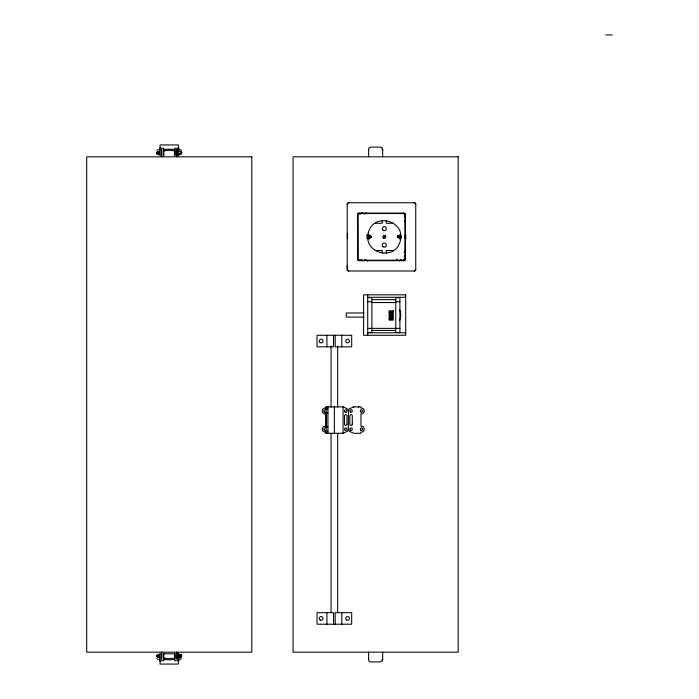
<?xml version="1.0" encoding="UTF-8"?>
<svg xmlns="http://www.w3.org/2000/svg" width="699" height="699" viewBox="0 0 699 699"><rect width="100%" height="100%" fill="white"/><g stroke="black" fill="none" stroke-linecap="round" stroke-linejoin="round"><path stroke-width="1.05" d="M347.228 265.305L347.228 269.333A1.643 1.625 47.3 0 0 348.88 270.985L414.105 270.985A1.643 1.625 -47.3 0 0 415.756 269.333L415.756 204.405A1.643 1.625 47.3 0 0 414.105 202.754L348.88 202.754A1.643 1.625 -47.3 0 0 347.228 204.405L347.228 269.333A1.651 1.651 0 0 0 348.88 270.985M367.325 238.079L367.325 235.668M367.499 238.036L367.298 235.222M370.854 237.573C366.722 238.018 371.536 234.191 370.671 237.625M369.081 237.477L369.081 236.271M369.422 237.468L369.422 236.279M368.058 238.936L369.133 238.936C369.64 237.345 369.64 236.393 369.133 234.812L366.966 234.812M367.691 238.009C370.522 237.302 371.92 238.525 370.418 236.253M370.977 237.625L370.977 236.122L367.499 235.712M397.836 237.625L397.836 236.122M397.853 237.511C398.718 237.791 398.718 235.956 397.853 236.236M399.085 237.468C398.989 234.445 400.475 238.298 398.386 237.477M399.426 237.477L399.426 236.271M400.92 238.018L400.92 235.729M156.952 152.915C156.148 155.117 160.027 154.794 158.673 151.596L158.673 154.077M181.67 655.618L181.128 654.762L179.975 654.814L179.826 657.401C177.861 654.019 182.745 653.862 181.356 656.317M157.511 154.444L157.074 153.981M179.826 657.401L179.975 654.814M357.556 214.724L357.774 213.903A1.643 1.634 -47.2 0 1 359.207 213.073L403.786 213.073A1.643 1.643 40 0 1 404.948 213.562L405.437 214.724L405.437 259.014L404.948 260.185A1.643 1.643 -40 0 1 403.786 260.666L359.207 260.666A1.643 1.634 47.2 0 1 357.774 259.845L357.556 214.724A1.651 1.651 0 0 1 359.207 213.073M358.089 214.75L358.028 258.578L358.508 259.722L359.653 260.194L403.34 260.194L404.485 259.722L404.957 258.578L404.957 215.17L404.485 214.025L403.34 213.553L359.653 213.553L358.089 214.75A1.616 1.616 0 0 1 359.653 213.553M156.995 153.911L156.908 152.967M181.583 656.038L181.644 655.461M398.675 236.655L399.47 236.044L399.47 234.812L400.544 234.812M404.983 236.009L405.787 234.611A3.111 3.111 0 0 0 405.787 239.014L404.983 237.616M156.864 150.32L158.184 149.56M181.635 658.685L180.045 659.332M156.969 152.155L158.734 152.024L157.022 152.067A1.083 1.005 0 0 0 157.057 153.299L158.577 153.448L156.969 153.168M179.617 655.216L179.826 654.919A1.083 0.987 0 0 0 179.547 655.365M181.347 657.051L179.652 656.842M353.711 406.853L349.718 408.679A2.656 2.656 0 0 0 348.39 410.986L348.39 429.142A2.656 2.656 0 0 0 349.718 431.449L353.711 433.275L360.955 433.275L360.955 432.034C365.385 432.83 365.385 425.464 360.955 426.259L360.955 413.869C365.385 414.664 365.385 407.299 360.955 408.094L360.955 406.853L353.711 406.853L353.711 407.473M327.945 431.213L325.647 431.213L325.647 433.275L343.078 433.275L347.062 431.449A2.656 2.656 0 0 0 348.39 429.142M180.045 149.665L181.635 150.32M157.625 655.365C155.475 656.16 158.315 658.388 158.891 656.754C158.009 658.493 155.65 656.046 157.572 655.382M157.458 154.269L158.524 154.182M163.846 149.813L164.387 149.673A9.725 3.853 0 0 1 174.112 149.673L174.645 149.813M163.846 151.001L164.387 150.87A9.725 3.853 0 0 1 174.112 150.87L174.645 151.001M174.645 658.004L174.112 658.135A9.725 3.853 0 0 1 164.387 658.135L163.846 658.004M174.645 659.192L174.112 659.323A9.725 3.853 0 0 1 164.387 659.323L163.846 659.192M367.997 238.009L367.298 238.525M400.51 235.738L397.277 236.201L399.54 236.288M158.184 659.445L156.864 658.685M368.967 237.459L370.496 237.45M605.701 34.95L612.307 34.95M160.071 148.24L163.846 148.24L163.846 155.755M178.428 148.24L174.645 148.24L174.645 155.755M375.162 223.252L382.239 223.252L382.239 220.631M393.441 223.252L386.364 223.252L386.364 220.631M366.966 235.633L367.954 235.633M399.085 236.279L398.386 236.271M366.966 238.114L367.954 238.114M400.544 238.936L399.47 238.936L399.47 237.695L398.753 237.284M375.162 250.495L382.239 250.495L382.239 253.117M393.441 250.495L386.364 250.495L386.364 253.117M367.726 297.293L405.7 297.293M367.726 297.582L371.851 297.582L371.851 332.506L367.726 332.506M371.851 299.644L395.774 299.644M367.726 301.715L371.851 301.715M395.774 301.715L399.898 301.715M371.851 302.562L395.774 302.562M389.168 311.649L392.471 311.649L392.471 319.294L389.168 319.294M389.168 312.47L389.99 312.47M363.987 312.977L346.258 312.977L346.258 317.11L363.987 317.11M389.168 318.473L389.99 318.473M367.726 328.373L399.898 328.373M371.851 330.444L395.774 330.444M367.726 332.794L405.7 332.794M348.39 410.986A2.656 2.656 0 0 0 347.062 408.679L343.078 406.853L325.647 406.853L325.647 408.915L327.945 408.915M325.647 408.094C321.217 407.299 321.217 414.664 325.647 413.869M327.945 413.048L325.647 413.048L325.647 427.08L327.945 427.08M325.647 426.259C321.217 425.464 321.217 432.83 325.647 432.034M160.071 660.756L163.846 660.756L163.846 653.25M178.428 660.756L174.645 660.756L174.645 653.25M399.54 237.459L397.277 237.546L400.815 238.009M368.967 236.288L370.977 236.122M180.648 655.339L181.338 655.618M180.709 655.339L181.434 655.706A1.083 1.005 0 0 1 181.478 656.929L179.765 656.973A1.083 1.005 0 0 1 179.556 656.597M389.99 311.649L389.99 319.294M382.659 156.829L382.659 149.018A2.7 1.914 0 0 0 379.959 147.113L371.318 147.113A2.7 1.914 0 0 0 368.618 149.018L368.618 156.829M382.659 652.167L382.659 659.978A2.7 1.914 0 0 1 379.959 661.892L371.318 661.892A2.7 1.914 0 0 1 368.618 659.978L368.618 652.167M367.726 294.821L367.726 335.267M358.666 406.853L358.666 407.473M343.078 406.853L343.078 433.275M341.794 335.267L341.794 346.826M341.794 612.656L341.794 624.216M337.661 346.171L337.661 407.237M337.661 433.406L337.661 612.219M335.188 335.267L335.188 346.826L351.693 346.826L351.693 335.267L317.023 335.267L317.023 346.826L333.537 346.826L333.537 335.267M335.188 624.216L335.188 612.656L351.693 612.656L351.693 624.216L317.023 624.216L317.023 612.656L333.537 612.656L333.537 624.216M334.358 406.853L334.358 433.275M331.055 346.171L331.055 407.237M331.055 433.406L331.055 612.219M327.945 406.853L327.945 433.275M326.931 335.267L326.931 346.826M326.931 612.656L326.931 624.216M326.494 406.853L326.494 408.915M326.494 413.048L326.494 427.08M326.494 431.213L326.494 433.275M179.512 654.089L179.521 656.99M179.494 153.824L179.494 154.907M179.075 148.188L179.075 151.875M179.075 656.78L179.075 660.808M178.428 155.755L178.428 144.946L160.071 144.946L160.071 155.755M178.428 653.25L178.428 664.05L160.071 664.05L160.071 653.25M177.135 149.455L177.135 155.755M177.135 653.25L177.135 659.541M176.812 149.56L176.812 156.829M176.812 652.167L176.812 658.65M175.187 149.56L175.187 155.213M175.187 658.65L175.187 653.792L163.304 653.792L163.304 658.65M163.304 149.56L163.304 155.213M161.687 149.56L161.687 156.829M161.687 652.167L161.687 658.65M161.364 149.455L161.364 155.755M161.364 653.25L161.364 659.541M159.416 148.188L159.416 151.875M159.416 656.78L159.416 660.808M158.979 152.006L158.988 154.907M158.996 654.089L158.996 655.452M405.839 238.053A2.473 2.473 0 0 1 405.595 237.459M405.595 236.175A2.473 2.473 0 0 1 405.839 235.58M405.56 238.403A2.892 2.892 0 0 1 405.167 236.961M405.271 236.21A2.892 2.892 0 0 1 405.56 235.511M347.744 233.335A0.987 0.987 0 0 0 347.351 234.113L347.351 237.922A0.987 0.987 0 0 0 347.744 238.7M405.708 237.852A2.473 2.473 0 0 1 405.717 235.956M405.551 254.952A30.546 30.546 0 0 1 404.205 256.603M401.182 259.609A30.546 30.546 0 0 1 399.522 260.945M362.755 260.832A30.546 30.546 0 0 1 361.103 259.478M360.448 214.077A30.546 30.546 0 0 1 362.065 212.688M404.337 216.515A30.546 30.546 0 0 1 405.673 218.184M405.726 250.172A28.065 28.065 0 0 1 404.153 252.662M397.242 259.53A28.065 28.065 0 0 1 395.599 260.596M367.525 260.998A28.065 28.065 0 0 1 365.044 259.434M364.397 214.016A28.065 28.065 0 0 1 366.005 212.898M404.258 220.465A28.065 28.065 0 0 1 405.324 222.107M404.957 258.578A1.616 1.616 0 0 1 403.34 260.194M359.653 260.194A1.616 1.616 0 0 1 358.089 258.997M403.34 213.553A1.616 1.616 0 0 1 404.957 215.17M415.756 269.333A1.651 1.651 0 0 1 414.105 270.985M347.228 204.405A1.651 1.651 0 0 1 348.88 202.754M414.105 202.754A1.651 1.651 0 0 1 415.756 204.405M405.437 259.014A1.651 1.651 0 0 1 403.786 260.666M359.207 260.666A1.651 1.651 0 0 1 357.556 259.014M403.786 213.073A1.651 1.651 0 0 1 405.437 214.724M399.679 309.674A14.032 14.032 0 0 1 399.679 320.413M156.969 656.108A1.083 0.987 0 0 1 157.493 654.71A1.083 0.987 0 0 1 158.953 655.365M181.347 152.697A1.066 0.979 0 0 1 181.198 154.191A1.066 0.979 0 0 1 179.617 153.78M368.618 150.171A2.7 1.914 0 0 1 368.714 149.673M381.872 148.817A2.7 1.914 0 0 1 382.659 150.171M382.659 658.825A2.7 1.914 0 0 1 381.872 660.179M368.714 659.323A2.7 1.914 0 0 1 368.618 658.825M398.727 236.279L398.779 237.468L398.779 236.279M181.661 152.557L180.971 153.605L179.905 153.448L181.128 153.535L181.67 152.662L181.128 151.788L180.045 151.788L181.032 151.744L181.661 152.557M368.356 232.601C362.598 253.248 394.909 261.907 400.247 241.146C406.014 220.5 373.694 211.832 368.356 232.601M390.75 312.619C391.361 314.506 392.226 311.282 390.75 312.619M390.75 314.436C391.361 316.324 392.226 313.1 390.75 314.436M390.75 316.254C391.361 318.141 392.226 314.917 390.75 316.254M390.75 318.071C391.361 319.959 392.226 316.734 390.75 318.071M385.105 235.921L383.515 237.852L385.105 235.921M251.806 156.829L86.693 156.829L86.693 652.167L251.806 652.167L251.806 156.829M458.195 156.829L293.082 156.829L293.082 652.167L458.195 652.167L458.195 156.829M405.7 294.821L363.594 294.821L363.594 335.267L405.7 335.267L405.7 294.821M399.898 297.582L395.774 297.582L395.774 332.506L399.898 332.506L399.898 297.582M393.292 310.819L389.168 310.819L389.168 320.125L393.292 320.125L393.292 310.819M352.287 424.188L352.287 415.94A1.241 1.241 0 0 0 351.047 414.699A1.241 1.241 0 0 0 349.815 415.94L349.815 424.188A1.241 1.241 0 0 0 351.047 425.429A1.241 1.241 0 0 0 352.287 424.188M346.975 424.188L346.975 415.94A1.241 1.241 0 0 0 345.734 414.699A1.241 1.241 0 0 0 344.493 415.94L344.493 424.188A1.241 1.241 0 0 0 345.734 425.429A1.241 1.241 0 0 0 346.975 424.188M382.842 230.076A2.062 2.062 0 0 0 386.294 229.15A2.062 2.062 0 0 0 383.768 226.625A2.062 2.062 0 0 0 382.842 230.076M382.842 246.59A2.062 2.062 0 0 0 386.294 245.664A2.062 2.062 0 0 0 383.768 243.138A2.062 2.062 0 0 0 382.842 246.59M383.253 237.922A1.485 1.485 0 0 0 385.734 237.258A1.485 1.485 0 0 0 383.917 235.441A1.485 1.485 0 0 0 383.253 237.922M345.114 430.217A1.241 1.241 0 0 0 346.975 429.142A1.241 1.241 0 0 0 345.114 428.076A1.241 1.241 0 0 0 345.114 430.217M345.114 412.052A1.241 1.241 0 0 0 346.975 410.986A1.241 1.241 0 0 0 345.114 409.911A1.241 1.241 0 0 0 345.114 412.052M324.432 412.052A1.241 1.241 0 0 0 326.293 410.986A1.241 1.241 0 0 0 324.432 409.911A1.241 1.241 0 0 0 324.432 412.052M324.432 430.217A1.241 1.241 0 0 0 326.293 429.142A1.241 1.241 0 0 0 324.432 428.076A1.241 1.241 0 0 0 324.432 430.217M350.435 430.217A1.241 1.241 0 0 0 352.287 429.142A1.241 1.241 0 0 0 350.435 428.076A1.241 1.241 0 0 0 350.435 430.217M350.435 412.052A1.241 1.241 0 0 0 352.287 410.986A1.241 1.241 0 0 0 350.435 409.911A1.241 1.241 0 0 0 350.435 412.052M360.929 412.052A1.241 1.241 0 0 0 362.79 410.986A1.241 1.241 0 0 0 360.929 409.911A1.241 1.241 0 0 0 360.929 412.052M360.929 430.217A1.241 1.241 0 0 0 362.79 429.142A1.241 1.241 0 0 0 360.929 428.076A1.241 1.241 0 0 0 360.929 430.217M320.159 342.615A1.861 1.861 0 0 0 323.008 341.121A1.861 1.861 0 0 0 320.291 339.408A1.861 1.861 0 0 0 320.159 342.615M346.459 342.536A1.861 1.861 0 0 0 349.413 341.261A1.861 1.861 0 0 0 346.835 339.347A1.861 1.861 0 0 0 346.459 342.536M320.159 620.004A1.861 1.861 0 0 0 323.008 618.51A1.861 1.861 0 0 0 320.291 616.798A1.861 1.861 0 0 0 320.159 620.004M346.459 619.926A1.861 1.861 0 0 0 349.413 618.65A1.861 1.861 0 0 0 346.835 616.736A1.861 1.861 0 0 0 346.459 619.926"/></g></svg>
